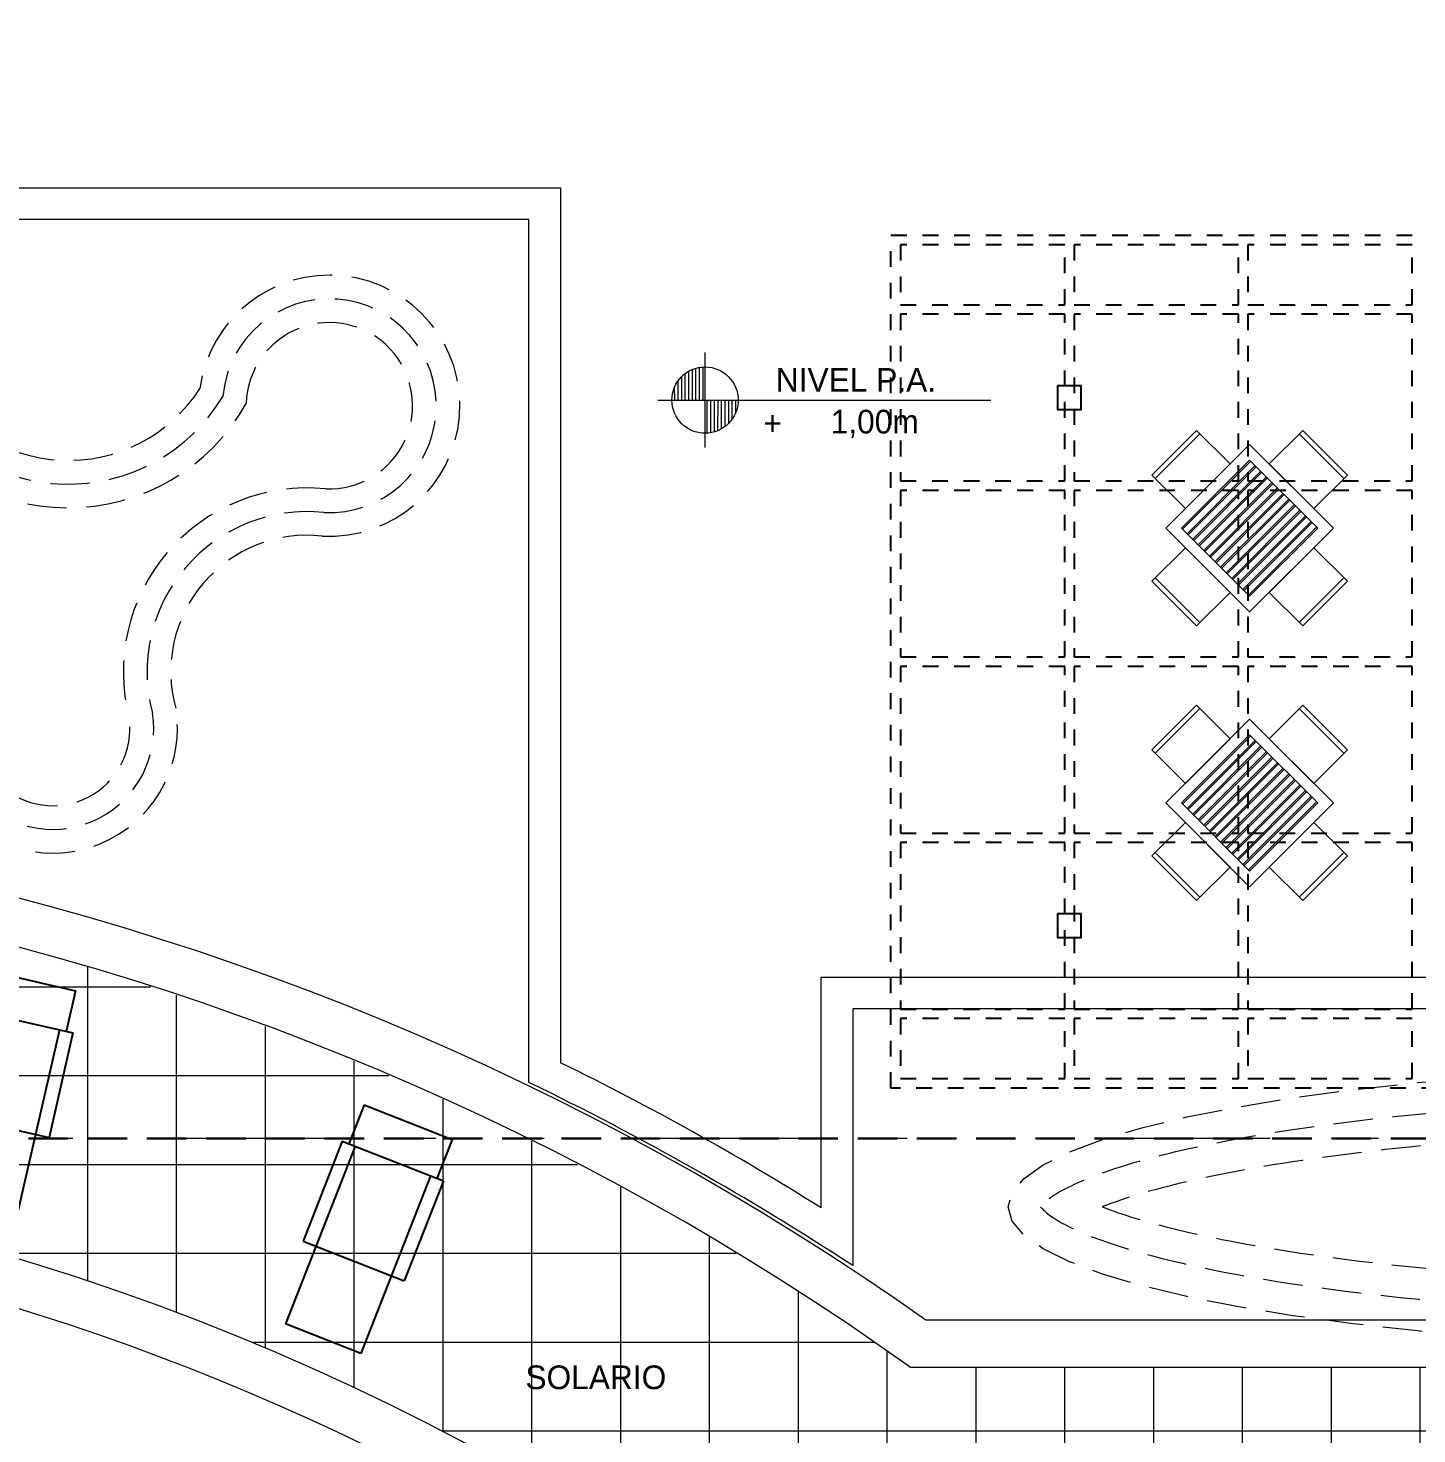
# Model space of a CAD drawing. Header units: metres. Extents: x -4.2 to 85, y -21.1 to 42.
# Drawn here: x 41.79 to 50.59, y 0.14 to 9.04 of the extents above; entities that cross this region are included whole.
import ezdxf
from ezdxf.enums import TextEntityAlignment as Align

# ---------------------------------------------------------------- set-up
doc = ezdxf.new("R2010")
doc.units = ezdxf.units.M
doc.header["$MEASUREMENT"] = 0
for name, pattern in [('175_51COM_R00---$0$XREF ÁREAS COMUNS LILAC$0$HIDDEN', [0.375, 0.25, -0.125]), ('DGN Style 6', [2.787574243200001, 0.0014656016, -0.5862406400000002, 1.02592112, -0.5862406400000002, 0.0014656016, -0.5862406400000002]), ('HIDDEN', [0.375, 0.25, -0.125]), ('LIN0', [0])]:
    doc.linetypes.add(name, pattern=pattern)
for name, color, linetype, lineweight in [('13 - Escadas', 7, 'Continuous', 0), ('175_51COM_R00---$0$57 - Altimetria de Terrenos', 240, 'Continuous', 13), ('31 - Pisos', 7, 'Continuous', 0), ('7 - Alvenaria', 7, 'Continuous', 0), ('Level 11-1', 7, 'Continuous', 0), ('PSG-HTC-SOL', 7, 'Continuous', 0), ('PSG-LAYOUT', 7, 'Continuous', 9)]:
    doc.layers.add(name, color=color, linetype=linetype, lineweight=lineweight)
for name, color, linetype in [('302-XREF$0$PSG-REV', 1, 'Continuous'), ('lay out', 1, 'LIN0'), ('LAYOUT', 7, 'Continuous'), ('PSG-MORROTE', 104, 'HIDDEN'), ('PSG-PRG', 21, 'Continuous'), ('SOMBRA', 251, 'Continuous')]:
    doc.layers.add(name, color=color, linetype=linetype)
doc.styles.add('Style-INTL_ENGINEERING', font='INTL_ENGINEERING.shx')

# ---------------------------------------------------------------- blocks, each defined once
blk = doc.blocks.new('*U409')
at = {"layer": '13 - Escadas', "color": 131, "linetype": 'Continuous', "lineweight": 13}
for p, q in [((-0.754291923581647, -0.3000766408276621), (-0.7544620795312298, 0.3000742426831874)), ((-0.8578611624500211, -0.000429816278573), (-0.8579308133182763, 0.1823995013275552)), ((-0.83505099520859, -0.0003380547502059999), (-0.8356569783623797, 0.1932162147892697)), ((-0.8129052464369692, -0.0005942042298654), (-0.8129724253059436, 0.2000150138859218)), ((-0.7904429902035517, 0.0001619757683035), (-0.7902878722495217, 0.2068137900936918)), ((-0.7682972185430473, -9.41737113559e-05), (-0.7682049305703842, 0.209911159398175)), ((-0.9266395980712259, -4.06595049898e-05), (-0.9255472719504354, 0.1207486407055879)), ((-0.9028171013519709, -0.0002654283272804), (-0.9029230539872372, 0.1486808362071596)), ((-0.8806713525803359, -0.0005215778069399), (-0.8804583486434508, 0.1672169396038698)), ((-0.9477730173650301, -0.0001010174871059), (-0.9479516193121073, 0.0810791409039583)), ((-0.5614668022705799, -0.0814294500564593), (-0.5609809857478539, 9.86422315135e-05)), ((-1.055116861781669, -0.0004341880550554), (1.055110926541949, -0.0006164314706869999)), ((-0.7419093130283514, -0.20893260872219), (-0.7411212030396399, -0.0002561125522629)), ((-0.7184661308633693, -0.2068161882381665), (-0.7183110357982088, -0.000164351023896)), ((-0.6960980852687157, -0.2010297415082248), (-0.6961652641377043, -0.0004205233924375)), ((-0.673444935758532, -0.1925541944639424), (-0.6733550968962732, -0.0003287618640705)), ((-0.6511711008026353, -0.1817374581133457), (-0.6505449296548278, -0.0002370003357036)), ((-0.6286435654774536, -0.1665548963896604), (-0.628399180883207, -0.000493149815363)), ((-0.6058623526718919, -0.147006486404004), (-0.6055889907528922, -0.0004013882869961)), ((-0.5835546650593529, -0.1200865974913785), (-0.5844555714590954, -0.0003410303048799))]:
    blk.add_line(p, q, dxfattribs=at)
blk.add_circle((-0.7552978676573617, -0.0005180853514053), 0.2099999808892614, dxfattribs=at)
at = {"layer": '13 - Escadas', "color": 131, "linetype": 'Continuous', "lineweight": 13, "style": 'Style-INTL_ENGINEERING'}
for s, p in [('NIVEL P.A.', (0.7073447526168551, 0.1273305076828783)), ('1,00m', (0.5974260398017889, -0.136686548923918)), ('+', (-0.2689691015952889, -0.1464518308373365))]:
    blk.add_text(s, height=0.149994, rotation=0.0006833333333333, dxfattribs=at).set_placement(p, align=Align.MIDDLE_RIGHT)
blk = doc.blocks.new('A$C14377EF4')
at = {"layer": '302-XREF$0$PSG-REV', "color": 251, "linetype": 'HIDDEN', "ltscale": 0.25}
for points in [[(-2.958586368374469, 5.340000000000003), (3.701413631625534, 5.340000000000003), (3.701413631625541, 4.840000000000003), (1.501411205209819, 4.840000000000003), (1.501411205209819, 0.4400000000000049), (3.701413631625534, 0.4400000000000049), (3.701413631625534, -0.0599999999999952), (-2.958586368374469, -0.0599999999999952)], [(-1.858609001988696, 5.280000000000001), (-2.898586368374466, 5.280000000000001), (-2.898586368374466, 4.900000000000005), (-1.858607499022383, 4.900000000000005)], [(-0.7585890824376236, 5.280000000000001), (-1.798609001988232, 5.280000000000001), (-1.798607499021919, 4.900000000000005), (-0.7585905862872409, 4.900000000000005)], [(0.3414119320356477, 5.280000000000001), (-0.6985890824371594, 5.280000000000001), (-0.6985905862867768, 4.900000000000005), (0.3414104281860304, 4.900000000000005)], [(-1.858607261711917, 4.840000000000003), (-2.898586368374466, 4.840000000000003), (-2.898586368374466, 3.785000000000003), (-1.858603583399641, 3.785000000000003)], [(-0.7585908237371797, 4.840000000000003), (-1.798607261711453, 4.840000000000003), (-1.798603583399177, 3.785000000000003), (-0.7585945042112457, 3.785000000000003)], [(0.3414101907360845, 4.840000000000003), (-0.6985908237367155, 4.840000000000003), (-0.6985945042107815, 3.785000000000003), (0.3414065102620185, 3.785000000000003)], [(-1.858603346089168, 3.725000000000009), (-2.898586368374466, 3.725000000000009), (-2.898586368374466, 2.670000000000001), (-1.858599667776893, 2.670000000000001)], [(-0.7585947416611845, 3.725000000000009), (-1.798603346088704, 3.725000000000009), (-1.798599667776429, 2.670000000000001), (-0.7585984221352505, 2.670000000000001)], [(0.3414062728120797, 3.725000000000009), (-0.6985947416607204, 3.725000000000009), (-0.6985984221347863, 2.670000000000001), (0.3414025923380137, 2.670000000000001)], [(-1.858599430466419, 2.610000000000006), (-2.898586368374466, 2.610000000000006), (-2.898586368374466, 1.555000000000006), (-1.858595752154144, 1.555000000000006)], [(-0.7585986595851965, 2.610000000000006), (-1.798599430465955, 2.610000000000006), (-1.79859575215368, 1.555000000000006), (-0.7586023400592623, 1.555000000000006)], [(0.3414023548880749, 2.610000000000006), (-0.6985986595847323, 2.610000000000006), (-0.6986023400587982, 1.555000000000006), (0.3413986744140089, 1.555000000000006)], [(-1.858595514843671, 1.495000000000004), (-2.898586368374466, 1.495000000000004), (-2.898586368374466, 0.4400000000000049), (-1.858591836531395, 0.4400000000000049)], [(-0.7586025775092012, 1.495000000000004), (-1.798595514843206, 1.495000000000004), (-1.798591836530931, 0.4400000000000049), (-0.7586062579832671, 0.4400000000000049)], [(0.3413984369640701, 1.495000000000004), (-0.698602577508737, 1.495000000000004), (-0.698606257982803, 0.4400000000000049), (0.3413947564900042, 0.4400000000000049)], [(-1.858591599220929, 0.3800000000000096), (-2.898586368374466, 0.3800000000000096), (-2.898586368374466, 0), (-1.858590096254616, 0)], [(-0.7586064954332059, 0.3800000000000096), (-1.798591599220465, 0.3800000000000096), (-1.798590096254152, 0), (-0.7586079992828232, 0)], [(0.3413945190400582, 0.3800000000000096), (-0.6986064954327418, 0.3800000000000096), (-0.6986079992823591, 0), (0.341393015190441, 0)]]:
    blk.add_lwpolyline(points, close=True, dxfattribs=at)
at = {"layer": 'PSG-LAYOUT', "color": 1, "lineweight": 13, "ltscale": 0.5}
for p, q in [((-1.285095528987319, 3.800463966392743), (-1.002244924664053, 4.083298786800568)), ((-0.3729198896556902, 4.083281227195271), (-0.0900850692478645, 3.800430622872005)), ((-1.118934215276746, 3.485796812363703), (-0.687587043685335, 3.917119913484068)), ((-1.111863344766576, 3.478725547255647), (-0.6805161731751651, 3.910048648376013)), ((-1.083579862725897, 3.450440486823423), (-0.6522326911344855, 3.881763587943789)), ((-1.076508992215726, 3.443369221715367), (-0.6451618206243154, 3.874692322835733)), ((-1.048225510175047, 3.415084161283143), (-0.6168783385836357, 3.846407262403509)), ((-1.041154639664877, 3.408012896175088), (-0.6098074680734658, 3.839335997295453)), ((-1.012871157624197, 3.379727835742864), (-0.5815239860327861, 3.81105093686323)), ((-1.005800287114027, 3.372656570634808), (-0.5744531155226161, 3.803979671755174)), ((-0.9775168050733481, 3.344371510202584), (-0.5461696334819365, 3.77569461132295)), ((-0.9704459345631782, 3.337300245094529), (-0.5390987629717666, 3.768623346214893)), ((-0.9421624525224984, 3.309015184662305), (-0.5108152809310869, 3.74033828578267)), ((-0.9350915820123284, 3.301943919554248), (-0.5037444104209169, 3.733267020674614)), ((-0.9068080999716488, 3.273658859122025), (-0.4754609283802373, 3.704981960242391)), ((-0.8997372294614789, 3.266587594013969), (-0.4683900578700673, 3.697910695134335)), ((-0.8714537474207993, 3.238302533581745), (-0.4401065758293877, 3.669625634702112)), ((-0.8643828769106292, 3.231231268473689), (-0.4330357053192177, 3.662554369594055)), ((-0.8360993948699494, 3.202946208041467), (-0.404752223278538, 3.634269309161831)), ((-0.8290285243597796, 3.19587494293341), (-0.397681352768368, 3.627198044053775)), ((-0.8007450423190999, 3.167589882501186), (-0.3693978707276883, 3.598912983621552)), ((-0.7936741718089301, 3.16051861739313), (-0.3623270002175184, 3.591841718513496)), ((-0.7653906897682504, 3.132233556960907), (-0.3340435181768387, 3.563556658081272)), ((-0.7583198192580805, 3.12516229185285), (-0.3269726476666688, 3.556485392973216)), ((-0.7300363372174008, 3.096877231420627), (-0.2986891656259891, 3.528200332540992)), ((-0.7229654667072309, 3.089805966312571), (-0.2916182951158191, 3.521129067432936)), ((-0.6946819846665511, 3.061520905880347), (-0.2633348130751394, 3.492844007000713)), ((-0.6876111141563812, 3.054449640772291), (-0.2562639425649695, 3.485772741892657)), ((-1.00227826818605, 2.888288327061114), (-1.285113088593876, 3.17113893138438)), ((-0.0901026288544222, 3.171105587863642), (-0.3729532331776886, 2.888270767455817)), ((-1.285095528987319, 2.060309562210039), (-1.002244924664053, 2.343144382617865)), ((-0.3729198896556902, 2.343126823012568), (-0.0900850692478645, 2.060276218689301)), ((-1.118934215276746, 1.745642408180999), (-0.687587043685335, 2.176965509301365)), ((-1.111863344766576, 1.738571143072943), (-0.6805161731751651, 2.169894244193309)), ((-1.083579862725897, 1.71028608264072), (-0.6522326911344855, 2.141609183761085)), ((-1.076508992215726, 1.703214817532663), (-0.6451618206243154, 2.134537918653029)), ((-1.048225510175047, 1.67492975710044), (-0.6168783385836357, 2.106252858220805)), ((-1.041154639664877, 1.667858491992384), (-0.6098074680734658, 2.099181593112749)), ((-1.012871157624197, 1.63957343156016), (-0.5815239860327861, 2.070896532680526)), ((-1.005800287114027, 1.632502166452104), (-0.5744531155226161, 2.06382526757247)), ((-0.9775168050733481, 1.604217106019881), (-0.5461696334819365, 2.035540207140246)), ((-0.9704459345631782, 1.597145840911825), (-0.5390987629717666, 2.02846894203219)), ((-0.9421624525224984, 1.568860780479601), (-0.5108152809310869, 2.000183881599967)), ((-0.9350915820123284, 1.561789515371545), (-0.5037444104209169, 1.993112616491911)), ((-0.9068080999716488, 1.533504454939321), (-0.4754609283802373, 1.964827556059687)), ((-0.8997372294614789, 1.526433189831265), (-0.4683900578700673, 1.957756290951631)), ((-0.8714537474207993, 1.498148129399042), (-0.4401065758293877, 1.929471230519407)), ((-0.8643828769106292, 1.491076864290986), (-0.4330357053192177, 1.922399965411351)), ((-0.8360993948699494, 1.462791803858762), (-0.404752223278538, 1.894114904979128)), ((-0.8290285243597796, 1.455720538750706), (-0.397681352768368, 1.887043639871072)), ((-0.8007450423190999, 1.427435478318482), (-0.3693978707276883, 1.858758579438848)), ((-0.7936741718089301, 1.420364213210426), (-0.3623270002175184, 1.851687314330792)), ((-0.7653906897682504, 1.392079152778203), (-0.3340435181768387, 1.823402253898568)), ((-0.7583198192580805, 1.385007887670147), (-0.3269726476666688, 1.816330988790512)), ((-0.7300363372174008, 1.356722827237923), (-0.2986891656259891, 1.788045928358289)), ((-0.7229654667072309, 1.349651562129867), (-0.2916182951158191, 1.780974663250233)), ((-0.6946819846665511, 1.321366501697643), (-0.2633348130751394, 1.752689602818009)), ((-0.6876111141563812, 1.314295236589587), (-0.2562639425649695, 1.745618337709953)), ((-1.00227826818605, 1.14813392287841), (-1.285113088593876, 1.430984527201677)), ((-0.0901026288544222, 1.430951183680939), (-0.3729532331776886, 1.148116363273113))]:
    blk.add_line(p, q, dxfattribs=at)
for points in [[(-1.094182025213246, 3.609539808475747), (-0.8113314208899799, 3.892374628883573), (-1.023457536194563, 4.104512582124737), (-1.306308140517829, 3.821677761716911)], [(-0.5638440475726866, 3.892367723421198), (-0.2810092271648607, 3.609517119097931), (-0.0688712739236973, 3.821643234402515), (-0.3517060943315232, 4.104493838725782)], [(-0.1572689932373885, 3.485769979707455), (-0.6875842815001587, 4.016114862811676), (-1.217929164604353, 3.485799574548931), (-0.6876138763415833, 2.95545469144471)], [(-0.2562639425649695, 3.485772741892657), (-0.6875870436853349, 3.917119913484068), (-1.118934215276746, 3.485796812363703), (-0.6876111141563812, 3.054449640772291)], [(-1.094188930676881, 3.362052435158454), (-0.8113541102690554, 3.079201830835188), (-1.023492063510218, 2.867075715530603), (-1.306326883918044, 3.149926319853871)], [(-0.5638667369517621, 3.079194925372813), (-0.2810161326284959, 3.362029745780638), (-0.0688900173239126, 3.149891792539475), (-0.3517406216471788, 2.867056972131649)], [(-1.094182025213246, 1.869385404293043), (-0.8113314208899799, 2.152220224700869), (-1.023457536194563, 2.364358177942033), (-1.306308140517829, 2.081523357534207)], [(-0.5638440475726866, 2.152213319238494), (-0.2810092271648607, 1.869362714915228), (-0.0688712739236973, 2.081488830219811), (-0.3517060943315232, 2.364339434543078)], [(-0.1572689932373885, 1.745615575524751), (-0.6875842815001587, 2.275960458628972), (-1.217929164604353, 1.745645170366227), (-0.6876138763415833, 1.215300287262007)], [(-0.2562639425649695, 1.745618337709953), (-0.6875870436853349, 2.176965509301365), (-1.118934215276746, 1.745642408180999), (-0.6876111141563812, 1.314295236589587)], [(-1.094188930676881, 1.62189803097575), (-0.8113541102690554, 1.339047426652484), (-1.023492063510218, 1.1269213113479), (-1.306326883918044, 1.409771915671167)], [(-0.5638667369517621, 1.339040521190109), (-0.2810161326284959, 1.621875341597935), (-0.0688900173239126, 1.409737388356771), (-0.3517406216471788, 1.126902567948945)]]:
    blk.add_lwpolyline(points, close=True, dxfattribs=at)
at = {"layer": 'PSG-PRG', "color": 3, "ltscale": 0.09}
for points in [[(-1.903605421989311, 4.387500104307868), (-1.903605424246052, 4.237500104885249), (-1.753605422209886, 4.237500104194658), (-1.753605421778388, 4.387500104006598)], [(-1.90359487086291, 1.042499999959279), (-1.903594873119651, 0.8925000005366605), (-1.753594871083485, 0.8924999998460698), (-1.753594870651987, 1.042499999658009)]]:
    blk.add_lwpolyline(points, close=True, dxfattribs=at)
blk = doc.blocks.new('ESPREG')
at = {"layer": 'LAYOUT'}
for p, q in [((0.0441000000200802, 0.2646000000058848), (0.0441000000046188, 1.472939999990558)), ((0.5556600000018079, 1.47294000000511), (0.0441000000046188, 1.472939999990558)), ((0.5556600000127219, 0.2645999999940614), (0.5556600000018079, 1.47294000000511)), ((-0.0440999999927954, 0.9437399999878834), (0.6438600000128645, 0.9437399999915214)), ((-0.0441000000000713, 0.2646000000004278), (-0.0440999999927954, 0.9437399999878834)), ((0.643860000010136, 0.2645999999986088), (0.6438600000128645, 0.9437399999915214)), ((-0.0441000000000713, 0.2646000000004278), (0.643860000010136, 0.2645999999986088)), ((0, 0), (4.5475e-12, 0.2645999999931519)), ((0.5997600000055173, -9.095e-13), (0.5997600000118837, 0.2646000000086133)), ((0, 0), (0.5997600000055173, -9.095e-13))]:
    blk.add_line(p, q, dxfattribs=at)
blk = doc.blocks.new('Espriguiçadeira')
at = {"layer": 'SOMBRA', "rotation": 270}
blk.add_blockref('ESPREG', (-0.6620348019641824, 0.2941966941580176), dxfattribs=at)

msp = doc.modelspace()

# ---------------------------------------------------------------- hatches: boundary and pattern name
at = {"layer": 'PSG-HTC-SOL', "lineweight": 13}
h = msp.add_hatch(dxfattribs=at)
h.set_pattern_fill('NET', color=8, scale=4.5, style=0)
h.set_pattern_definition([(0, (-118.1411656606012, -0.9678700887504804), (0, 0.5625), []), (90, (-118.1411656606012, -0.9678700887504804), (-0.5625, 0), [])])
edge = h.paths.add_edge_path()
edge.add_line((32.7652948261372, 1.242483266656996), (32.76529482613718, 3.202469795321377))
edge.add_arc((37.28386455475448, -13.54634279816877), 17.34762795555147, 78.4557931325943, 105.0980652472978, ccw=False)
edge.add_arc((37.15591095721084, -13.83960275873407), 17.66068788581103, 54.615833656423376, 78.23947595402149, ccw=False)
edge.add_line((47.38243630103187, 0.5589414729658202), (58.24529482613723, 0.5589414729657208))
edge.add_line((58.24529482613724, 0.5589414729657208), (58.24529482613721, -0.04105852703418122))
edge.add_line((58.24529482613721, -0.0410585270341777), (49.94529482613729, -0.0410585270341777))
edge.add_line((49.94529482613729, -0.0410585270341777), (49.94529482613729, -4.346816600859398))
edge.add_line((49.94529482613729, -4.346816600859398), (49.29529482613722, -4.346816600859398))
edge.add_line((49.2952948261372, -4.346816600859398), (49.24529482613714, -0.921736539639916))
edge.add_line((49.24529482613715, -0.921736539639916), (49.29529482613722, -4.346816600859398))
edge.add_line((49.29529482613722, -4.346816600859398), (48.64529482613718, -4.346816600859398))
edge.add_line((48.64529482613718, -4.346816600859398), (48.6452948261369, -3.079867234820294))
edge.add_arc((37.28386630309967, -13.54633587815423), 15.44762195116051, 42.65214582910205, 74.83019181217135)
edge.add_arc((37.28386630309961, -13.54633587815443), 15.44762195116073, 74.83019181217125, 107.0082377952407)
edge.add_arc((32.7693355868136, 1.234066108164988), 0.0093368251522458, 115.6439080336487, 244.35609196596488, ccw=False)

# ---------------------------------------------------------------- linework, layer by layer
at = {"layer": '175_51COM_R00---$0$57 - Altimetria de Terrenos', "linetype": '175_51COM_R00---$0$XREF ÁREAS COMUNS LILAC$0$HIDDEN', "lineweight": 30}
msp.add_lwpolyline([(2.318777768582663, 30.20290094841529), (50.40491163222774, 30.20567916786233), (50.40491163222774, 33.52727369213331), (58.9377080432796, 33.62488916400744), (59.29696063808035, 2.009118507933649), (8.147638077485679, 2.008129167862321), (8.147638077485679, -3.052562995917803), (1.857899543870473, -3.047774165276706), (2.318777768582663, 30.20290094841529)], close=True, dxfattribs=at)
at = {"layer": '31 - Pisos', "color": 30, "linetype": 'Continuous', "lineweight": 13}
for p, q in [((34.32190830918668, 8.029030734224143), (45.16538996071543, 8.029030734224143)), ((45.16538996071543, 8.029030734224143), (45.16538996071543, 2.489273748420806)), ((46.81538996071546, 1.569711636643638), (46.81538996071546, 3.030492669441947)), ((46.81538996071546, 3.030492669441947), (51.51771651047361, 3.030492669441947)), ((58.54529482613722, 0.8589414729658209), (47.47830213244178, 0.8589414729658209)), ((58.24529482613724, 0.5589414729658202), (47.38243630103187, 0.5589414729658202))]:
    msp.add_line(p, q, dxfattribs=at)
for points in [[(57.56403089388715, 2.830447044322212), (47.01538996071545, 2.830491820493413), (47.01538996071545, 1.204265437290494, 0.0321479921665021), (44.96538996071543, 2.364341517798628), (44.96538996071543, 7.829030734224154), (34.48411866681735, 7.829030734224154)], [(31.08529482613719, -3.421736539639915), (31.08529482613719, 0.2749583706530174, -0.0944642312171455), (36.60473616934363, 1.586054317604855, -0.2192985319489587), (48.34529482613711, -3.19765239642502), (48.34529482613717, -5.221736539639899), (34.14529482613719, -5.221736539639899), (34.14529482613719, -3.52173653963991), (31.08529482613719, -3.52173653963991), (31.08529482613719, -3.52173653963991), (31.08529482613719, -3.471736539639898)]]:
    msp.add_lwpolyline(points, format="xyb", dxfattribs=at)
at = {"layer": '31 - Pisos', "color": 30, "lineweight": 13}
msp.add_lwpolyline([(47.4783021324418, 0.8589414729658209, 0.2268824815884086), (32.46529482613718, 3.430705185153165)], format="xyb", dxfattribs=at)
at = {"layer": '31 - Pisos', "color": 30, "linetype": 'Continuous', "lineweight": 13}
for centre, radius, start, end in [((37.28386455475439, -13.54634279816888), 17.34762795555157, 54.39951647785163, 105.0980652472979), ((37.36665796952619, -13.44434817501148), 17.73980068290736, 57.81674270507117, 63.92050274627989), ((37.28386630309965, -13.54633587815433), 15.44762195116063, 42.65214582910217, 107.0082377952392)]:
    msp.add_arc(centre, radius, start, end, dxfattribs=at)
at = {"layer": 'Level 11-1', "color": 7, "linetype": 'DGN Style 6', "lineweight": 0, "flags": 128}
msp.add_lwpolyline([(59.29963077120274, 2.009122001709037), (8.14789368236336, 2.009122001709037)], dxfattribs=at)
at = {"layer": 'PSG-MORROTE', "lineweight": 13}
for points in [[(35.43651199419175, 6.965837765655613, 1.655119706885893), (35.20139808686943, 5.757194719962605, -0.3595145054797713), (36.61040829595166, 4.734151973504856, 0.8637827616593744), (38.02522489626838, 4.949476539780483, -0.6338993799547223), (39.14558988805178, 5.701203898168763, 0.3053429912121117), (40.29135742539634, 5.792830926291266, -0.9804846465435272), (41.24828354417277, 4.963450461565095, 1.381424274008521), (42.72903591668764, 4.733787990785039, -0.5302548332580334), (43.65577834336559, 5.824141100389205, 2.289201747438898), (42.88242650400391, 6.758699227582532, -0.5789028716148811), (41.16515384142453, 6.843917145179523, 0.4601919000647565), (38.7623836005877, 6.921312028881779, -0.3064413773785128), (35.43651199419175, 6.965837765655613)], [(35.34633598245293, 6.845851592960521, 1.690836243845347), (35.17332380509683, 5.905619557652023, -0.3623408833925251), (36.75474419508132, 4.775126350964307, 0.8540679508889091), (37.87519366755649, 4.938941911822659, -0.6283801780377477), (39.22075600365153, 5.831026094404982, 0.3013015190879375), (40.1890933816862, 5.903236831849376, -0.9606139510827492), (41.3752535528436, 4.881859861650304, 1.356341636022335), (42.58218907192357, 4.702141614903759, -0.5261261787713698), (43.66775696897585, 5.973715487233852, 2.352857663203058), (43.02776074951847, 6.708485057511374, -0.5847627990306953), (41.03904279283532, 6.761293110343679, 0.4609598456620882), (38.86099970674221, 6.806699338283996, -0.308630047401513)], [(35.25540740707802, 6.726403786533773, 1.745117546453037), (35.1417237264952, 6.053549508730732, -0.365155715244027), (36.8989079351488, 4.816727909566274, 0.8407771840537177), (37.72497072976845, 4.930836874620673, -0.6235435849050339), (39.2956374576863, 5.961012739116759, 0.2965541114798262), (40.0884636386231, 6.015120457095484, -0.9443982707355706), (41.50419142785906, 4.803334484321048, 1.324398298062665), (42.43499452018133, 4.672052656259204, -0.5224275504514965), (43.67898109607395, 6.123352553504906, 2.441386343833319), (43.17539241463882, 6.664162510081817, -0.5904438031018592), (40.91394068310453, 6.677186014337742, 0.4619838508965547), (38.96078501589986, 6.693008695962184, -0.3108222619879553)]]:
    msp.add_lwpolyline(points, format="xyb", close=True, dxfattribs=at)
msp.add_ellipse((52.95374217733647, 1.576655946433909), major_axis=(4.954106054020968, 0), ratio=0.1804747305319318, dxfattribs=at)
for points, knots in [([(57.70302492989853, 1.576655946433909), (57.69026200420231, 1.593642962134104), (57.65197264059137, 1.629458190847991), (57.52068169534286, 1.70617771140585), (57.42913543148901, 1.747953529259454), (57.06752238162718, 1.878253740113542), (56.71432076505428, 1.963987913913321), (55.85813558399852, 2.107028903442717), (55.35470311141685, 2.164986369456165), (53.6531315964916, 2.290220696460643), (52.30997033578816, 2.291565273380278), (50.36539857415945, 2.152948830338154), (49.66617947455981, 2.059834552256809), (48.8837506024743, 1.88537735645729), (48.66629683630086, 1.820846646446746), (48.38518230049063, 1.707383643855898), (48.29701357767831, 1.657554227094728), (48.22549422626948, 1.601021618587459), (48.21140676656611, 1.585902619720179), (48.2044594247744, 1.576655946433909)], [0.1347748345025196, 0.1347748345025196, 0.1347748345025196, 0.1347748345025196, 0.299554655889676, 0.299554655889676, 0.4643344772768325, 0.4643344772768325, 0.8239553664600247, 0.8239553664600247, 1.183576255643217, 1.183576255643217, 1.946967064902666, 1.946967064902666, 2.461135888388454, 2.461135888388454, 2.721118010765616, 2.721118010765616, 2.917121947874344, 2.917121947874344, 3.006817819087293, 3.006817819087293, 3.006817819087293, 3.006817819087293]), ([(57.31159288866153, 1.576634423627361), (57.27016987310875, 1.592985216044901), (57.22397130694432, 1.609668560189511), (56.99870486100664, 1.683697178428069), (56.77129507523071, 1.741056286141862), (55.94795491541313, 1.901175868121391), (55.21617953748218, 1.985287259082262), (53.46835706749621, 2.083289417860804), (52.42600681615297, 2.083132098144041), (50.96783440737718, 2.00051745905521), (50.48409155127714, 1.95537541246076), (49.70355819868158, 1.850933992435109), (49.38888470151792, 1.79543659257694), (48.9140002828224, 1.684717984823414), (48.73515886439199, 1.630899250309504), (48.6011423613671, 1.578742399059088), (48.59850734589539, 1.577709715008332), (48.59589146601141, 1.576677469240458)], [0.4292579458181892, 0.4292579458181892, 0.4292579458181892, 0.4292579458181892, 0.5013110744919139, 0.5013110744919139, 0.7493842501188074, 0.7493842501188074, 1.266661571542438, 1.266661571542438, 1.877563634014444, 1.877563634014444, 2.208763387272193, 2.208763387272193, 2.482358993148985, 2.482358993148985, 2.707715919474732, 2.707715919474732, 2.712268992202785, 2.712268992202785, 2.712268992202785, 2.712268992202785]), ([(48.20445942477446, 1.576655946433909), (48.21722235047062, 1.559668930733714), (48.25551171408156, 1.523853702019827), (48.38680265933013, 1.447134181461954), (48.47834892318397, 1.405358363608364), (48.8399619730458, 1.275058152754276), (49.19316358961871, 1.189323978954483), (50.04934877067447, 1.046282989425087), (50.55278124325614, 0.988325523411639), (52.25435275817593, 0.8630911964075735), (53.59751401887215, 0.8617466194875121), (55.54208578050228, 1.000363062528286), (56.24130488010697, 1.093477340609872), (57.02373375219574, 1.267934536409775), (57.24118751836929, 1.332465246420177), (57.52230205418047, 1.445928249010997), (57.6104707769933, 1.495757665772266), (57.68199012840316, 1.552290274280004), (57.69607758810675, 1.567409273147539), (57.70302492989853, 1.576655946433909)], [3.276367488092318, 3.276367488092318, 3.276367488092318, 3.276367488092318, 3.441147309479476, 3.441147309479476, 3.605927130866634, 3.605927130866634, 3.96554802004983, 3.96554802004983, 4.325168909233026, 4.325168909233026, 5.088559718488853, 5.088559718488853, 5.602728541977328, 5.602728541977328, 5.862710664354068, 5.862710664354068, 6.058714601463079, 6.058714601463079, 6.148410472677081, 6.148410472677081, 6.148410472677081, 6.148410472677081]), ([(48.59589146601141, 1.576677469240458), (48.63731448156422, 1.560326676822903), (48.68351304772877, 1.543643332678279), (48.90877949366629, 1.469614714439764), (49.13618927944182, 1.412255606726056), (49.95952943926025, 1.252136024746285), (50.69130481719347, 1.168024633785229), (52.43912728718125, 1.070022475006958), (53.48147753852336, 1.070179794723848), (54.93964994729807, 1.152794433812793), (55.42339280339807, 1.1979364804073), (56.20392615599339, 1.30237790043305), (56.518599653157, 1.357875300291262), (56.99348407185212, 1.468593908044844), (57.17232549028224, 1.522412642558755), (57.30634199330657, 1.574569493809015), (57.30897700877793, 1.575602177859629), (57.31159288866153, 1.576634423627361)], [3.570850599407982, 3.570850599407982, 3.570850599407982, 3.570850599407982, 3.642903728081784, 3.642903728081784, 3.89097690370834, 3.89097690370834, 4.40825422513333, 4.40825422513333, 5.019156287604737, 5.019156287604737, 5.350356040862541, 5.350356040862541, 5.623951646739397, 5.623951646739397, 5.849308573065138, 5.849308573065138, 5.853861645792584, 5.853861645792584, 5.853861645792584, 5.853861645792584])]:
    msp.add_open_spline(points, degree=3, knots=knots, dxfattribs=at)

# ---------------------------------------------------------------- block references
at = {"layer": '13 - Escadas', "color": 131, "linetype": 'Continuous', "lineweight": 13}
msp.add_blockref('*U409', (46.83603, 6.68565), dxfattribs=at)
at = {"layer": '31 - Pisos', "color": 30, "lineweight": 13}
msp.add_blockref('A$C14377EF4', (50.21630150093577, 2.388665613254126), dxfattribs=at)
at = {"layer": 'lay out', "xscale": -1}
for p, rotation in [((41.64925344836585, 2.367659049962945), 77.14285714285782), ((43.95343168297997, 1.498441826072472), 68.57142857142897)]:
    msp.add_blockref('Espriguiçadeira', p, dxfattribs=dict(at, rotation=rotation))

# ---------------------------------------------------------------- texts
at = {"layer": '7 - Alvenaria', "color": 2, "linetype": 'Continuous', "lineweight": 13, "insert": (45.38922, 0.4958902500000001), "char_height": 0.1499985, "attachment_point": 5, "line_spacing_factor": 1.20000600006, "style": 'Style-INTL_ENGINEERING'}
msp.add_mtext('SOLARIO\\P', dxfattribs=at)

doc.saveas('drawing.dxf')
